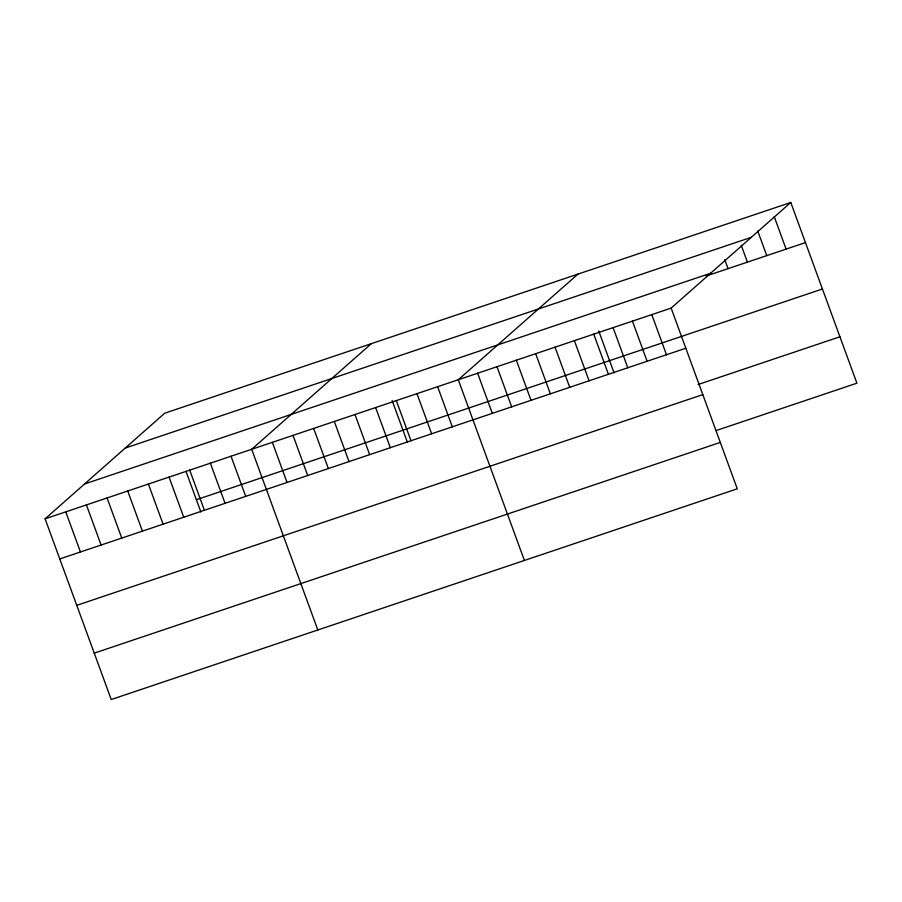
<?xml version="1.0" encoding="UTF-8"?>
<svg xmlns="http://www.w3.org/2000/svg" width="902" height="902" viewBox="0 0 902 902"><rect width="100%" height="100%" fill="white"/><g stroke="black" fill="none" stroke-linecap="round" stroke-linejoin="round"><path stroke-width="1.35" d="M790.772 202.476L671.144 308.101L737.272 488.805L111.228 699.524L45.1 518.819L164.728 413.195L790.772 202.476L856.9 383.181L716.289 430.502M371.331 343.651L251.692 449.286L317.82 629.991M577.923 274.118L458.284 379.753L524.412 560.458M125.254 448.046L751.287 237.327M84.574 483.968L710.618 273.25M706.119 276.035L805.452 242.604M45.1 518.819L671.144 308.101M196.399 499.708L822.432 288.99M59.78 558.947L685.824 348.228M698.024 384.545L839.92 336.784M76.76 605.343L702.805 394.625M94.248 653.138L720.292 442.42M774.266 216.751L786.104 249.11M757.759 231.036L766.756 255.627M741.252 245.31L747.408 262.144M724.734 259.596L728.061 268.649M651.785 314.618L666.477 354.745M632.437 321.135L647.129 361.262M613.089 327.64L627.769 367.768M598.736 331L614.059 372.887M593.741 334.157L608.422 374.285M574.382 340.674L589.074 380.802M555.034 347.18L569.726 387.308M535.687 353.697L550.367 393.824M516.339 360.214L531.019 400.341M496.991 366.719L511.671 406.847M477.632 373.236L492.323 413.364M437.628 386.699L452.308 426.826M416.972 393.655L431.652 433.783M396.305 400.612L410.996 440.74M392.144 400.533L407.467 442.431M375.649 407.569L390.329 447.696M354.993 414.514L369.673 454.642M334.326 421.471L349.018 461.598M313.67 428.427L328.351 468.555M293.015 435.373L307.695 475.512M272.348 442.33L287.039 482.457M231.036 456.243L245.716 496.371M210.369 463.188L225.06 503.327M189.713 470.145L204.404 510.273M186.015 471.363L200.875 511.964M169.057 477.102L183.737 517.229M148.402 484.058L163.082 524.186M127.734 491.004L142.426 531.143M107.079 497.96L121.759 538.088M86.423 504.917L101.103 545.045M65.756 511.874L80.447 552.001"/></g></svg>
